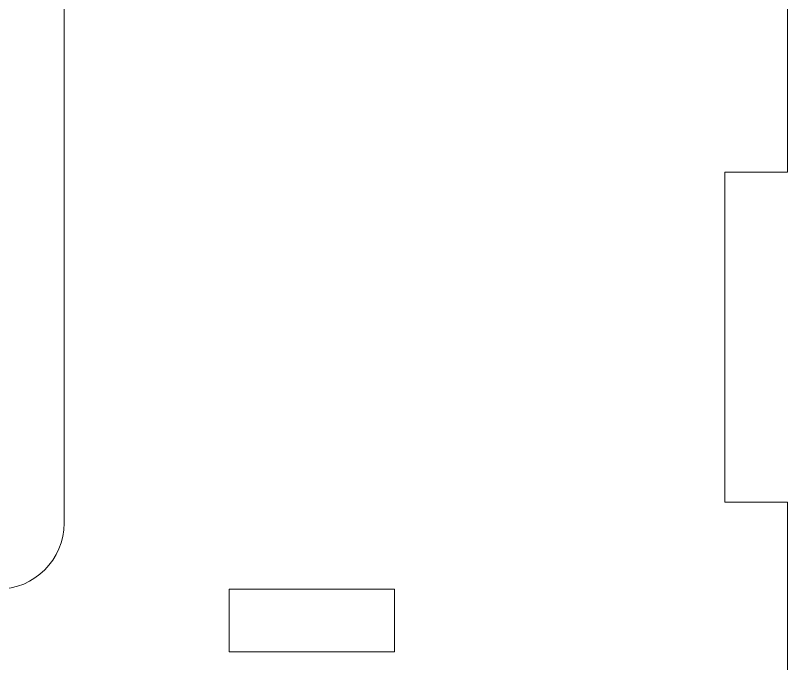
# Model space of a CAD drawing. Header units: millimetres. Extents: x -148 to 148, y -142 to 147.
# Drawn here: x -96.68 to -49.94, y -84.29 to -45.02 of the extents above; entities that cross this region are included whole.
import ezdxf

# ---------------------------------------------------------------- set-up
doc = ezdxf.new("R2010")
doc.units = ezdxf.units.MM
doc.header["$MEASUREMENT"] = 0
doc.layers.add('Ebene 1', color=7, linetype='Continuous')

msp = doc.modelspace()

# ---------------------------------------------------------------- linework, layer by layer
at = {"layer": 'Ebene 1', "color": 250, "lineweight": 20}
msp.add_lwpolyline([(-83.7372, -83.5895), (-73.7372, -83.5895), (-73.7372, -79.7895), (-83.7372, -79.7895), (-83.7372, -83.5895)], close=True, dxfattribs=at)
for points, knots in [([(-147.5372, 25.482), (-147.5372, 25.482), (-53.7372, 25.482), (-53.7372, 25.482), (-53.7372, 25.482), (-53.7372, 25.482), (-53.7372, 5.482), (-53.7372, 5.482), (-53.7372, 5.482), (-53.7372, 5.482), (-49.9372, 5.482), (-49.9372, 5.482), (-49.9372, 5.482), (-49.9372, 5.482), (-49.9372, -14.518), (-49.9372, -14.518), (-49.9372, -14.518), (-49.9372, -14.518), (-53.7372, -14.518), (-53.7372, -14.518), (-53.7372, -14.518), (-53.7372, -14.518), (-53.7372, -34.518), (-53.7372, -34.518), (-53.7372, -34.518), (-53.7372, -34.518), (-49.9372, -34.518), (-49.9372, -34.518), (-49.9372, -34.518), (-49.9372, -34.518), (-49.9372, -54.518), (-49.9372, -54.518), (-49.9372, -54.518), (-49.9372, -54.518), (-53.7372, -54.518), (-53.7372, -54.518), (-53.7372, -54.518), (-53.7372, -54.518), (-53.7372, -74.518), (-53.7372, -74.518), (-53.7372, -74.518), (-53.7372, -74.518), (-49.9372, -74.518), (-49.9372, -74.518), (-49.9372, -74.518), (-49.9372, -74.518), (-49.9372, -94.518), (-49.9372, -94.518), (-49.9372, -94.518), (-49.9372, -94.518), (-143.7372, -94.518), (-143.7372, -94.518), (-143.7372, -94.518), (-143.7372, -94.518), (-143.7372, -74.518), (-143.7372, -74.518), (-143.7372, -74.518), (-143.7372, -74.518), (-147.5372, -74.518), (-147.5372, -74.518), (-147.5372, -74.518), (-147.5372, -74.518), (-147.5372, -54.518), (-147.5372, -54.518), (-147.5372, -54.518), (-147.5372, -54.518), (-143.7372, -54.518), (-143.7372, -54.518), (-143.7372, -54.518), (-143.7372, -54.518), (-143.7372, -34.518), (-143.7372, -34.518), (-143.7372, -34.518), (-143.7372, -34.518), (-147.5372, -34.518), (-147.5372, -34.518), (-147.5372, -34.518), (-147.5372, -34.518), (-147.5372, -14.518), (-147.5372, -14.518), (-147.5372, -14.518), (-147.5372, -14.518), (-143.7372, -14.518), (-143.7372, -14.518), (-143.7372, -14.518), (-143.7372, -14.518), (-143.7372, 5.482), (-143.7372, 5.482), (-143.7372, 5.482), (-143.7372, 5.482), (-147.5372, 5.482), (-147.5372, 5.482), (-147.5372, 5.482), (-147.5372, 5.482), (-147.5372, 25.482), (-147.5372, 25.482)], [0, 0, 0, 0, 0.04, 0.04, 0.04, 0.04, 0.08, 0.08, 0.08, 0.08, 0.12, 0.12, 0.12, 0.12, 0.16, 0.16, 0.16, 0.16, 0.2, 0.2, 0.2, 0.2, 0.24, 0.24, 0.24, 0.24, 0.28, 0.28, 0.28, 0.28, 0.32, 0.32, 0.32, 0.32, 0.36, 0.36, 0.36, 0.36, 0.4, 0.4, 0.4, 0.4, 0.44, 0.44, 0.44, 0.44, 0.48, 0.48, 0.48, 0.48, 0.52, 0.52, 0.52, 0.52, 0.56, 0.56, 0.56, 0.56, 0.6, 0.6, 0.6, 0.6, 0.64, 0.64, 0.64, 0.64, 0.68, 0.68, 0.68, 0.68, 0.72, 0.72, 0.72, 0.72, 0.76, 0.76, 0.76, 0.76, 0.8, 0.8, 0.8, 0.8, 0.84, 0.84, 0.84, 0.84, 0.88, 0.88, 0.88, 0.88, 0.92, 0.92, 0.92, 0.92, 1, 1, 1, 1]), ([(-99.7373, -79.7895), (-99.7373, -79.7895), (-97.7371, -79.7895), (-97.7371, -79.7895), (-97.7371, -79.7895), (-95.5372, -79.7895), (-93.7372, -77.9895), (-93.7372, -75.7895), (-93.7372, -75.7895), (-93.7372, -75.7895), (-93.7372, 7.4183), (-93.7372, 7.4183), (-93.7372, 7.4183), (-93.7372, 9.6183), (-95.5372, 11.4183), (-97.7371, 11.4183), (-97.7371, 11.4183), (-97.7371, 11.4183), (-99.7373, 11.4183), (-99.7373, 11.4183), (-99.7373, 11.4183), (-101.9372, 11.4183), (-103.7372, 9.6183), (-103.7372, 7.4183), (-103.7372, 7.4183), (-103.7372, 7.4183), (-103.7372, -75.7895), (-103.7372, -75.7895), (-103.7372, -75.7895), (-103.7372, -77.9895), (-101.9372, -79.7895), (-99.7373, -79.7895)], [0, 0, 0, 0, 0.1111111, 0.1111111, 0.1111111, 0.1111111, 0.2222222, 0.2222222, 0.2222222, 0.2222222, 0.3333333, 0.3333333, 0.3333333, 0.3333333, 0.4444444, 0.4444444, 0.4444444, 0.4444444, 0.5555556, 0.5555556, 0.5555556, 0.5555556, 0.6666667, 0.6666667, 0.6666667, 0.6666667, 0.7777778, 0.7777778, 0.7777778, 0.7777778, 1, 1, 1, 1])]:
    msp.add_open_spline(points, degree=3, knots=knots, dxfattribs=at)

doc.saveas('drawing.dxf')
